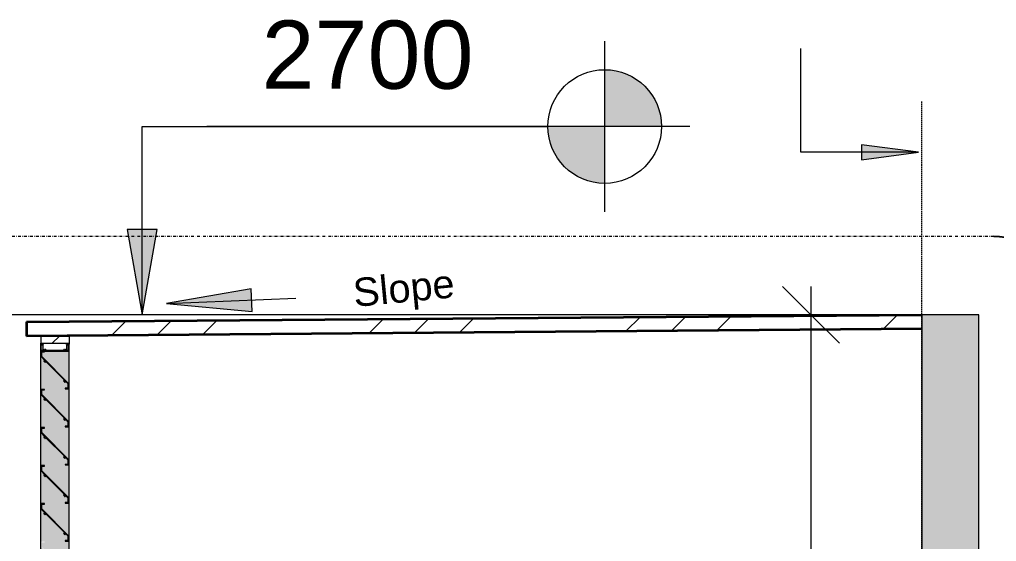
# Model space of a CAD drawing. Header units: millimetres. Extents: x -25665 to 25841, y -6376 to 15610.
# Drawn here: x 9747 to 13184, y 1902 to 3739 of the extents above; entities that cross this region are included whole.
import ezdxf

# ---------------------------------------------------------------- set-up
doc = ezdxf.new("R2010")
doc.units = ezdxf.units.MM
doc.linetypes.add('Dash dot', pattern=[21, 10, -5, 1, -5])
doc.linetypes.add('Hidden', pattern=[7.14375, 4.7625, -2.38125])
for name, color, linetype, lineweight in [('A-ANNO-DIMS', 211, 'Continuous', 9), ('A-ANNO-DIMS-100', 211, 'Continuous', 9), ('A-DETL-GENF', 92, 'Continuous', 9), ('A-DETL-HDLN', 90, 'Hidden', 9), ('A-DETL-MEDM', 33, 'Continuous', 25), ('A-DETL-THIN', 151, 'Continuous', 9), ('A-FLOR', 192, 'Continuous', 9), ('A-FLOR-PATT', 8, 'Continuous', 35), ('A-GLAZ', 151, 'Continuous', 9), ('A-WALL', 113, 'Continuous', 9), ('A-WALL-PATT', 111, 'Continuous', 18), ('G-ANNO-DIMS', 111, 'Continuous', 9), ('G-ANNO-TEXT', 231, 'Continuous', 9)]:
    doc.layers.add(name, color=color, linetype=linetype, lineweight=lineweight)
doc.styles.add('Arial_2', font='arial.ttf', dxfattribs={"height": 240})
doc.styles.add('Arial_4', font='arial.ttf', dxfattribs={"height": 150})
doc.styles.add('Arial_7', font='arial.ttf', dxfattribs={"height": 100})
doc.dimstyles.new('100', dxfattribs={"dimscale": 304.8, "dimtxt": 153.03891, "dimasz": 0.656168, "dimexe": 0.328084, "dimexo": 0.0625, "dimgap": 0.016404, "dimtad": 1, "dimdec": 0, "dimzin": 0, "dimdsep": 46, "dimtxsty": 'Arial_4', "dimblk1": 'OBLIQUE', "dimblk2": 'OBLIQUE', "dimsah": 1, "dimcen": 0.09, "dimdle": 0.328084, "dimazin": 0, "dimtfac": 1, "dimtdec": 4, "dimtix": 1, "dimtmove": 0, "dimatfit": 3, "dimfxl": 0.328084, "dimfxlon": 1, "dimtvp": 1, "dimtolj": 1, "dimtzin": 0, "dimarcsym": 2})

# ---------------------------------------------------------------- blocks, each defined once
blk = doc.blocks.new('415_Series_Aluminium_Louvres_3183 - 875-675922-Section - D')
at = {"layer": 'A-GLAZ', "lineweight": 18}
h = blk.add_hatch(color=50, dxfattribs=at)
h.paths.add_polyline_path([(9827, 405.3), (9829.6, 405.3), (9829.6, 426.1), (9822.9, 426.1), (9822.9, 405.3)])
h.paths.add_polyline_path([(9822.9, 2573.9), (9829.6, 2573.9), (9829.6, 2594.7), (9822.9, 2594.7), (9822.9, 2577.7)])
h = blk.add_hatch(color=50, dxfattribs=at)
h.paths.add_polyline_path([(9913.2, 405.3), (9919.9, 405.3), (9919.9, 426.1), (9913.2, 426.1), (9913.2, 419.4)])
h.paths.add_polyline_path([(9919.9, 2573.9), (9919.9, 2594.7), (9913.2, 2594.7), (9913.2, 2573.9), (9916.2, 2573.9)])
for points in [[(9915.8, 2595.7), (9916.1, 2595.8), (9915.8, 2595.8)], [(9829.6, 2573.9), (9830.1, 2573.9), (9829.6, 2577.7)], [(9833, 2573.9), (9833.1, 2574.9), (9833, 2575.7)], [(9835, 2573.9), (9835.2, 2573.9), (9835, 2576.9)], [(9837.7, 2573.9), (9837.9, 2574.1), (9837.7, 2573.9)], [(9902.9, 2573.9), (9903, 2574.9), (9902.9, 2574.4)], [(9905, 2573.9), (9905, 2574.1), (9905, 2573.9)], [(9907.6, 2573.9), (9907.7, 2574.4), (9907.6, 2573.9)]]:
    blk.add_hatch(color=50, dxfattribs=at).paths.add_polyline_path(points)
h = blk.add_hatch(color=50, dxfattribs=at)
h.paths.add_polyline_path([(9910, 454.2), (9906.8, 451), (9907.7, 453.9)])
h.paths.add_polyline_path([(9905.1, 459.1), (9904.8, 456.5), (9902, 455.9)])
h.paths.add_polyline_path([(9825.1, 542.2), (9832.1, 532.3), (9823.1, 542.2), (9823.1, 560.4), (9835.1, 560.4), (9835.1, 558.4), (9825.1, 558.4)])
h.paths.add_polyline_path([(9919.6, 447.4), (9902, 462.2), (9835.3, 529.7), (9825.9, 541.4), (9917.6, 449.4)])
h.paths.add_polyline_path([(9820.6, 428.4), (9907.6, 428.4), (9907.7, 430.4), (9917.6, 430.4), (9916.7, 447.4), (9910.7, 454.2), (9919.6, 446.6), (9919.9, 428.4), (9922.2, 428.4), (9922.2, 2571.6), (9835.1, 2571.6), (9835.1, 2569.6), (9825.1, 2569.6), (9825.7, 2552.6), (9832.1, 2543.5), (9823.1, 2553.4), (9822.9, 2571.6), (9820.6, 2571.6), (9820.6, 521.8)])
h.paths.add_polyline_path([(9837, 521.1), (9837.5, 524), (9840.1, 524.3), (9837.6, 521.8)])
h.paths.add_polyline_path([(9832.1, 526), (9835.3, 529.1), (9834.9, 526.5)])
h.paths.add_polyline_path([(9910, 588.3), (9906.8, 585.1), (9907.7, 588)])
h.paths.add_polyline_path([(9905.1, 593.1), (9904.8, 590.5), (9902, 590)])
h.paths.add_polyline_path([(9825.1, 676.3), (9833.3, 665.2), (9823.1, 676.3), (9823.1, 694.5), (9835.1, 694.5), (9835.1, 692.5), (9825.1, 692.5)])
h.paths.add_polyline_path([(9919.6, 581.5), (9904.8, 593.5), (9834.1, 665.2), (9825.9, 675.5), (9917.6, 583.5)])
h.paths.add_polyline_path([(9907.6, 562.5), (9907.6, 564.5), (9917.6, 564.5), (9916.7, 581.5), (9910.7, 588.3), (9919.6, 580.7), (9919.6, 562.5), (9916.2, 562.5)])
h.paths.add_polyline_path([(9837, 655.2), (9837.5, 658), (9840.1, 658.4)])
h.paths.add_polyline_path([(9832.1, 660.1), (9835.3, 663.2), (9834.9, 660.6)])
h.paths.add_polyline_path([(9910, 722.4), (9906.8, 719.2), (9907.7, 722.1)])
h.paths.add_polyline_path([(9905.1, 727.2), (9904.8, 724.6), (9902, 724.1)])
h.paths.add_polyline_path([(9825.1, 810.4), (9832.1, 800.5), (9823.1, 810.4), (9823.1, 828.6), (9835.1, 828.6), (9835.1, 826.6), (9825.1, 826.6)])
h.paths.add_polyline_path([(9919.6, 715.6), (9902, 730.4), (9835.3, 797.9), (9826.8, 808.6), (9917.6, 717.6)])
h.paths.add_polyline_path([(9919.6, 696.6), (9907.6, 696.6), (9907.6, 698.6), (9917.6, 698.6), (9916.7, 715.6), (9910.7, 722.4), (9919.6, 714.7), (9919.6, 698.6)])
h.paths.add_polyline_path([(9837, 789.3), (9837.5, 792.1), (9840.1, 792.4)])
h.paths.add_polyline_path([(9832.1, 794.2), (9835.3, 797.3), (9834.9, 794.7)])
h.paths.add_polyline_path([(9910, 856.4), (9906.8, 853.3), (9907.7, 856.1)])
h.paths.add_polyline_path([(9905.1, 861.3), (9904.8, 858.7), (9902, 858.1)])
h.paths.add_polyline_path([(9825.1, 944.5), (9832.1, 934.6), (9823.1, 944.5), (9823.1, 962.6), (9835.1, 962.6), (9835.1, 960.6), (9825.1, 960.6), (9825.1, 952.1)])
h.paths.add_polyline_path([(9919.6, 849.6), (9902, 864.5), (9835.3, 931.9), (9825.9, 943.6), (9917.6, 851.6)])
h.paths.add_polyline_path([(9916.2, 830.6), (9907.6, 830.6), (9907.7, 832.6), (9917.6, 832.6), (9916.7, 849.6), (9910.7, 856.4), (9919.6, 848.8), (9919.6, 830.6), (9917.6, 830.6)])
h.paths.add_polyline_path([(9837, 923.4), (9837.5, 926.2), (9840.1, 926.5)])
h.paths.add_polyline_path([(9832.1, 928.2), (9835.3, 931.4), (9834.9, 928.8)])
h.paths.add_polyline_path([(9910, 990.5), (9906.8, 987.4), (9907.7, 990.2)])
h.paths.add_polyline_path([(9905.1, 995.4), (9904.8, 992.8), (9902, 992.2)])
h.paths.add_polyline_path([(9825.1, 1078.5), (9832.1, 1068.6), (9823.1, 1078.5), (9823.1, 1096.7), (9835.1, 1096.7), (9835.1, 1094.7), (9825.1, 1094.7)])
h.paths.add_polyline_path([(9919.6, 983.7), (9902, 998.6), (9835.3, 1066), (9825.9, 1077.7), (9917.6, 985.7)])
h.paths.add_polyline_path([(9907.7, 964.7), (9907.6, 964.7), (9907.7, 966.7), (9917.6, 966.7), (9916.7, 983.7), (9910.7, 990.5), (9919.6, 982.9), (9919.6, 964.7), (9910, 964.7)])
h.paths.add_polyline_path([(9837, 1057.4), (9837.5, 1060.3), (9840.1, 1060.6)])
h.paths.add_polyline_path([(9832.1, 1062.3), (9835.3, 1065.5), (9834.9, 1062.9)])
h.paths.add_polyline_path([(9910, 1124.6), (9906.8, 1121.4), (9907.7, 1124.3)])
h.paths.add_polyline_path([(9905.1, 1129.5), (9904.8, 1126.9), (9902, 1126.3)])
h.paths.add_polyline_path([(9825.1, 1212.6), (9832.1, 1202.7), (9823.1, 1212.6), (9823.1, 1230.8), (9835.1, 1230.8), (9835.1, 1228.8), (9825.1, 1228.8)])
h.paths.add_polyline_path([(9919.6, 1117.8), (9902, 1132.6), (9835.3, 1200.1), (9825.9, 1211.8), (9917.6, 1119.8)])
h.paths.add_polyline_path([(9907.6, 1098.8), (9907.7, 1100.8), (9917.6, 1100.8), (9916.7, 1117.8), (9910.7, 1124.6), (9919.6, 1117), (9919.6, 1098.8), (9907.7, 1098.8)])
h.paths.add_polyline_path([(9837, 1191.5), (9837.5, 1194.4), (9840.1, 1194.7)])
h.paths.add_polyline_path([(9832.1, 1196.4), (9835.3, 1199.5), (9834.9, 1196.9)])
h.paths.add_polyline_path([(9910, 1258.7), (9906.8, 1255.5), (9907.7, 1258.4)])
h.paths.add_polyline_path([(9905.1, 1263.5), (9904.8, 1260.9), (9902, 1260.4), (9904.5, 1262.9)])
h.paths.add_polyline_path([(9825.1, 1346.7), (9834.3, 1334.6), (9823.1, 1346.7), (9823.1, 1364.9), (9835.1, 1364.9), (9835.1, 1362.9), (9825.1, 1362.9)])
h.paths.add_polyline_path([(9919.6, 1251.9), (9902, 1266.7), (9835, 1334.6), (9825.9, 1345.9), (9917.6, 1253.9)])
h.paths.add_polyline_path([(9916.2, 1232.9), (9907.6, 1232.9), (9907.6, 1234.9), (9917.6, 1234.9), (9916.7, 1251.9), (9910.7, 1258.7), (9919.6, 1251.1), (9919.6, 1232.9), (9917.6, 1232.9)])
h.paths.add_polyline_path([(9837, 1325.6), (9837.5, 1328.4), (9840.1, 1328.8)])
h.paths.add_polyline_path([(9832.1, 1330.5), (9835.3, 1333.6), (9834.9, 1331)])
h.paths.add_polyline_path([(9910, 1392.8), (9906.8, 1389.6), (9907.7, 1392.5)])
h.paths.add_polyline_path([(9905.1, 1397.6), (9904.8, 1395), (9902, 1394.5)])
h.paths.add_polyline_path([(9825.1, 1480.8), (9832.1, 1470.9), (9823.1, 1480.8), (9823.1, 1499), (9835.1, 1499), (9835.1, 1497), (9825.1, 1497)])
h.paths.add_polyline_path([(9919.6, 1386), (9902, 1400.8), (9835.3, 1468.3), (9827.8, 1478), (9917.6, 1388)])
h.paths.add_polyline_path([(9907.6, 1367), (9907.6, 1369), (9917.6, 1369), (9916.7, 1386), (9910.7, 1392.8), (9919.6, 1385.1), (9919.6, 1367), (9916.2, 1367)])
h.paths.add_polyline_path([(9837, 1459.7), (9837.5, 1462.5), (9840.1, 1462.8)])
h.paths.add_polyline_path([(9832.1, 1464.6), (9835.3, 1467.7), (9834.9, 1465.1)])
h.paths.add_polyline_path([(9910, 1526.8), (9906.8, 1523.7), (9907.7, 1526.5)])
h.paths.add_polyline_path([(9905.1, 1531.7), (9904.8, 1529.1), (9902, 1528.5)])
h.paths.add_polyline_path([(9825.1, 1614.9), (9832.1, 1605), (9823.1, 1614.9), (9823.1, 1633), (9835.1, 1633), (9835.1, 1631), (9825.1, 1631), (9825.1, 1621.5)])
h.paths.add_polyline_path([(9919.6, 1520), (9902, 1534.9), (9835.3, 1602.3), (9825.9, 1614), (9917.6, 1522)])
h.paths.add_polyline_path([(9916.2, 1501), (9907.6, 1501.9), (9907.7, 1503), (9917.6, 1503), (9916.7, 1520), (9912, 1525.8), (9919.6, 1519.2), (9919.6, 1501), (9917.6, 1501)])
h.paths.add_polyline_path([(9837, 1593.8), (9837.5, 1596.6), (9840.1, 1596.9)])
h.paths.add_polyline_path([(9832.1, 1598.6), (9835.3, 1601.8), (9834.9, 1599.2)])
h.paths.add_polyline_path([(9910, 1660.9), (9906.8, 1657.8), (9907.7, 1660.6)])
h.paths.add_polyline_path([(9905.1, 1665.8), (9904.8, 1663.2), (9902, 1662.6)])
h.paths.add_polyline_path([(9825.1, 1748.9), (9832.1, 1739), (9823.1, 1748.9), (9823.1, 1767.1), (9835.1, 1767.1), (9835.1, 1765.1), (9825.1, 1764.9)])
h.paths.add_polyline_path([(9919.6, 1654.1), (9901.7, 1669.3), (9835.3, 1736.4), (9825.9, 1748.1), (9917.6, 1656.1)])
h.paths.add_polyline_path([(9919.6, 1635.1), (9907.6, 1635.1), (9907.7, 1637.1), (9917.6, 1637.1), (9916.7, 1654.1), (9910.7, 1660.9), (9919.6, 1653.3), (9919.6, 1637.1)])
h.paths.add_polyline_path([(9837, 1727.8), (9837.5, 1730.7), (9840.1, 1731)])
h.paths.add_polyline_path([(9832.1, 1732.7), (9835.3, 1735.9), (9834.9, 1733.3)])
h.paths.add_polyline_path([(9910, 1795), (9906.8, 1791.8), (9907.7, 1794.7)])
h.paths.add_polyline_path([(9905.1, 1799.9), (9904.8, 1797.3), (9902, 1796.7)])
h.paths.add_polyline_path([(9825.1, 1883), (9832.1, 1873.1), (9823.1, 1883), (9823.1, 1901.2), (9835.1, 1901.2), (9835.1, 1899.2), (9825.1, 1899.2)])
h.paths.add_polyline_path([(9919.6, 1788.2), (9902, 1803), (9835.3, 1870.5), (9825.9, 1882.2), (9917.6, 1790.2)])
h.paths.add_polyline_path([(9907.6, 1769.2), (9907.7, 1771.2), (9917.6, 1771.2), (9916.7, 1788.2), (9910.7, 1795), (9919.6, 1787.4), (9919.6, 1769.2), (9907.7, 1769.2)])
h.paths.add_polyline_path([(9837, 1861.9), (9837.5, 1864.8), (9840.1, 1865.1)])
h.paths.add_polyline_path([(9832.1, 1866.8), (9835.3, 1869.9), (9834.9, 1867.3)])
h.paths.add_polyline_path([(9910, 1929.1), (9906.8, 1925.9), (9907.7, 1928.8)])
h.paths.add_polyline_path([(9905.1, 1933.9), (9904.8, 1931.3), (9903.4, 1932.2)])
h.paths.add_polyline_path([(9825.1, 2017.1), (9832.1, 2007.2), (9823.1, 2017.1), (9823.1, 2035.3), (9835.1, 2035.3), (9835.1, 2033.3), (9825.1, 2033.3)])
h.paths.add_polyline_path([(9919.6, 1922.3), (9902, 1937.1), (9835.3, 2004.6), (9825.9, 2016.3), (9917.6, 1924.3)])
h.paths.add_polyline_path([(9916.2, 1903.3), (9907.6, 1903.3), (9907.6, 1905.3), (9917.6, 1905.3), (9916.7, 1922.3), (9910.7, 1929.1), (9919.6, 1921.5), (9919.6, 1903.3), (9917.6, 1903.3)])
h.paths.add_polyline_path([(9837, 1996), (9837.5, 1998.8), (9840.1, 1999.2)])
h.paths.add_polyline_path([(9832.1, 2000.9), (9835.3, 2004), (9834.9, 2001.4)])
h.paths.add_polyline_path([(9910, 2063.2), (9906.8, 2060), (9907.7, 2062.9)])
h.paths.add_polyline_path([(9905.1, 2068), (9904.8, 2065.4), (9902, 2064.9)])
h.paths.add_polyline_path([(9825.1, 2151.2), (9832.1, 2141.3), (9823.1, 2151.2), (9823.1, 2169.4), (9835.1, 2169.4), (9835.1, 2167.4), (9825.1, 2167.4)])
h.paths.add_polyline_path([(9919.6, 2056.4), (9902, 2071.2), (9835.3, 2138.7), (9828.8, 2147.4), (9917.6, 2058.4)])
h.paths.add_polyline_path([(9916.2, 2037.4), (9907.6, 2037.4), (9907.6, 2039.4), (9917.6, 2039.4), (9916.7, 2056.4), (9910.7, 2063.2), (9919.6, 2055.5), (9919.6, 2037.4), (9917.6, 2037.4)])
h.paths.add_polyline_path([(9837, 2130.1), (9837.5, 2132.9), (9840.1, 2133.2)])
h.paths.add_polyline_path([(9832.1, 2135), (9835.3, 2138.1), (9834.9, 2135.5)])
h.paths.add_polyline_path([(9910, 2197.2), (9907, 2195.2), (9907.7, 2196.9)])
h.paths.add_polyline_path([(9905.1, 2202.1), (9904.8, 2199.5), (9902, 2198.9)])
h.paths.add_polyline_path([(9825.1, 2285.3), (9832.1, 2275.4), (9823.1, 2285.3), (9823.1, 2303.4), (9835.1, 2303.4), (9835.1, 2301.4), (9825.1, 2301.4), (9825.1, 2290.8)])
h.paths.add_polyline_path([(9919.6, 2190.4), (9902, 2205.3), (9835.3, 2272.7), (9825.9, 2284.4), (9917.6, 2192.4)])
h.paths.add_polyline_path([(9907.7, 2171.4), (9907.6, 2171.4), (9907.7, 2173.4), (9917.6, 2173.4), (9916.7, 2190.4), (9913.3, 2195.2), (9919.6, 2189.6), (9919.6, 2171.4), (9910, 2171.4)])
h.paths.add_polyline_path([(9837, 2264.2), (9837.5, 2267), (9840.1, 2267.3)])
h.paths.add_polyline_path([(9832.1, 2269), (9835.3, 2272.2), (9834.9, 2269.6)])
h.paths.add_polyline_path([(9910, 2331.3), (9906.8, 2328.2), (9907.7, 2331)])
h.paths.add_polyline_path([(9905.1, 2336.2), (9904.8, 2333.6), (9902, 2333)])
h.paths.add_polyline_path([(9825.1, 2419.3), (9832.1, 2409.4), (9823.1, 2419.3), (9823.1, 2437.5), (9835.1, 2437.5), (9835.1, 2435.5), (9825.1, 2435.5), (9825.1, 2434.3)])
h.paths.add_polyline_path([(9919.6, 2324.5), (9902.7, 2338.6), (9835.3, 2406.8), (9825.9, 2418.5), (9917.6, 2326.5)])
h.paths.add_polyline_path([(9919.6, 2305.5), (9907.6, 2305.5), (9907.7, 2307.5), (9917.6, 2307.5), (9916.7, 2324.5), (9910.7, 2331.3), (9919.6, 2323.7), (9919.6, 2307.5)])
h.paths.add_polyline_path([(9837, 2398.2), (9837.5, 2401.1), (9840.1, 2401.4)])
h.paths.add_polyline_path([(9832.1, 2403.1), (9835.3, 2406.3), (9834.9, 2403.7)])
h.paths.add_polyline_path([(9910, 2465.4), (9906.8, 2462.2), (9907.7, 2465.1)])
h.paths.add_polyline_path([(9905.1, 2470.3), (9904.8, 2467.7), (9902, 2467.1)])
h.paths.add_polyline_path([(9919.6, 2458.6), (9902, 2473.4), (9835.3, 2540.9), (9825.9, 2552.6), (9917.6, 2460.6)])
h.paths.add_polyline_path([(9910, 2439.6), (9907.6, 2439.6), (9907.7, 2441.6), (9917.6, 2441.6), (9916.7, 2458.6), (9910.7, 2465.4), (9919.6, 2457.8), (9919.6, 2439.6), (9917.6, 2439.6)])
h.paths.add_polyline_path([(9837, 2532.3), (9837.5, 2535.2), (9840.1, 2535.5)])
h.paths.add_polyline_path([(9832.1, 2537.2), (9835.3, 2540.3), (9834.9, 2537.7)])
h = blk.add_hatch(color=50, dxfattribs=at)
h.paths.add_polyline_path([(9837.9, 423.1), (9838.3, 424.4), (9837.9, 423.5)])
h.paths.add_polyline_path([(9834.6, 2573.9), (9835, 2573.9), (9834.6, 2575.6)])
h = blk.add_hatch(color=50, dxfattribs=at)
h.paths.add_polyline_path([(9907.7, 423.1), (9908.1, 424.4), (9907.7, 423.5)])
h.paths.add_polyline_path([(9908, 2573.9), (9908.1, 2574.3), (9907.7, 2573.9)])
h = blk.add_hatch(color=50, dxfattribs=at)
h.paths.add_polyline_path([(9912.6, 404.7), (9913.2, 405.3), (9912.6, 404.8)])
h.paths.add_polyline_path([(9913, 2573.9), (9913.2, 2573.9), (9912.9, 2573.9)])
for p, q in [((9827, 2597), (9820.6, 2597)), ((9820.6, 2597), (9820.6, 2571.6)), ((9822.9, 2573.9), (9822.9, 2594.7)), ((9822.9, 2594.7), (9829.6, 2594.7)), ((9826.7, 2595.8), (9827, 2597)), ((9829.6, 2595.8), (9826.7, 2595.8)), ((9916.1, 2595.8), (9913.2, 2595.8)), ((9913.2, 2594.7), (9919.9, 2594.7)), ((9922.2, 2597), (9915.8, 2597)), ((9915.8, 2597), (9916.1, 2595.8)), ((9919.9, 2573.9), (9919.9, 2594.7)), ((9922.2, 2571.6), (9922.2, 2597)), ((9820.6, 2571.6), (9922.2, 2571.6)), ((9832.3, 2573.9), (9822.9, 2573.9)), ((9835.1, 2571.6), (9823.1, 2571.6)), ((9823.1, 2571.6), (9823.1, 2552.6)), ((9823.1, 2552.6), (9835.3, 2540.3)), ((9825.1, 2553.4), (9825.1, 2569.6)), ((9825.1, 2569.6), (9835.1, 2569.6)), ((9919.6, 2458.6), (9825.1, 2553.4)), ((9835.1, 2569.6), (9835.1, 2571.6)), ((9902.2, 2573.9), (9840.5, 2573.9)), ((9919.9, 2573.9), (9910.4, 2573.9)), ((9835.3, 2540.3), (9832.1, 2537.2)), ((9832.1, 2537.2), (9833, 2536.3)), ((9836.1, 2533.2), (9837, 2532.3)), ((9840.1, 2535.5), (9837, 2532.3)), ((9840.1, 2535.5), (9905.1, 2470.3)), ((9905.1, 2470.3), (9902, 2467.1)), ((9902, 2467.1), (9902.8, 2466.2)), ((9905.9, 2463.1), (9906.8, 2462.2)), ((9906.8, 2462.2), (9910, 2465.4)), ((9917.6, 2441.6), (9907.6, 2441.6)), ((9907.6, 2441.6), (9907.6, 2439.6)), ((9910, 2465.4), (9917.6, 2457.8)), ((9917.6, 2457.8), (9917.6, 2441.6)), ((9919.6, 2439.6), (9919.6, 2458.6)), ((9835.1, 2437.5), (9823.1, 2437.5)), ((9823.1, 2437.5), (9823.1, 2418.5)), ((9823.1, 2418.5), (9835.3, 2406.3)), ((9825.1, 2419.3), (9825.1, 2435.5)), ((9825.1, 2435.5), (9835.1, 2435.5)), ((9919.6, 2324.5), (9825.1, 2419.3)), ((9835.3, 2406.3), (9832.1, 2403.1)), ((9835.1, 2435.5), (9835.1, 2437.5)), ((9907.6, 2439.6), (9919.6, 2439.6)), ((9832.1, 2403.1), (9833, 2402.2)), ((9836.1, 2399.1), (9837, 2398.2)), ((9840.1, 2401.4), (9837, 2398.2)), ((9840.1, 2401.4), (9905.1, 2336.2)), ((9835.1, 2303.4), (9823.1, 2303.4)), ((9823.1, 2303.4), (9823.1, 2284.4)), ((9835.1, 2301.4), (9835.1, 2303.4)), ((9905.1, 2336.2), (9902, 2333)), ((9902, 2333), (9902.8, 2332.2)), ((9905.9, 2329), (9906.8, 2328.2)), ((9906.8, 2328.2), (9910, 2331.3)), ((9917.6, 2307.5), (9907.6, 2307.5)), ((9907.6, 2307.5), (9907.6, 2305.5)), ((9907.6, 2305.5), (9919.6, 2305.5)), ((9910, 2331.3), (9917.6, 2323.7)), ((9917.6, 2323.7), (9917.6, 2307.5)), ((9919.6, 2305.5), (9919.6, 2324.5)), ((9823.1, 2284.4), (9835.3, 2272.2)), ((9825.1, 2285.3), (9825.1, 2301.4)), ((9825.1, 2301.4), (9835.1, 2301.4)), ((9919.6, 2190.4), (9825.1, 2285.3)), ((9835.3, 2272.2), (9832.1, 2269)), ((9832.1, 2269), (9833, 2268.2)), ((9836.1, 2265), (9837, 2264.2)), ((9840.1, 2267.3), (9837, 2264.2)), ((9840.1, 2267.3), (9905.1, 2202.1)), ((9905.1, 2202.1), (9902, 2198.9)), ((9835.1, 2169.4), (9823.1, 2169.4)), ((9823.1, 2169.4), (9823.1, 2150.4)), ((9825.1, 2151.2), (9825.1, 2167.4)), ((9825.1, 2167.4), (9835.1, 2167.4)), ((9835.1, 2167.4), (9835.1, 2169.4)), ((9902, 2198.9), (9902.8, 2198.1)), ((9905.9, 2194.9), (9906.8, 2194.1)), ((9906.8, 2194.1), (9910, 2197.2)), ((9917.6, 2173.4), (9907.6, 2173.4)), ((9907.6, 2173.4), (9907.6, 2171.4)), ((9907.6, 2171.4), (9919.6, 2171.4)), ((9910, 2197.2), (9917.6, 2189.6)), ((9917.6, 2189.6), (9917.6, 2173.4)), ((9919.6, 2171.4), (9919.6, 2190.4)), ((9823.1, 2150.4), (9835.3, 2138.1)), ((9919.6, 2056.4), (9825.1, 2151.2)), ((9835.3, 2138.1), (9832.1, 2135)), ((9832.1, 2135), (9833, 2134.1)), ((9840.1, 2133.2), (9837, 2130.1)), ((9840.1, 2133.2), (9905.1, 2068)), ((9836.1, 2131), (9837, 2130.1)), ((9905.1, 2068), (9902, 2064.9)), ((9902, 2064.9), (9902.8, 2064)), ((9906.8, 2060), (9910, 2063.2)), ((9910, 2063.2), (9917.6, 2055.5)), ((9835.1, 2035.3), (9823.1, 2035.3)), ((9823.1, 2035.3), (9823.1, 2016.3)), ((9825.1, 2017.1), (9825.1, 2033.3)), ((9825.1, 2033.3), (9835.1, 2033.3)), ((9835.1, 2033.3), (9835.1, 2035.3)), ((9905.9, 2060.9), (9906.8, 2060)), ((9917.6, 2039.4), (9907.6, 2039.4)), ((9907.6, 2039.4), (9907.6, 2037.4)), ((9907.6, 2037.4), (9919.6, 2037.4)), ((9917.6, 2055.5), (9917.6, 2039.4)), ((9919.6, 2037.4), (9919.6, 2056.4)), ((9823.1, 2016.3), (9835.3, 2004)), ((9919.6, 1922.3), (9825.1, 2017.1)), ((9835.3, 2004), (9832.1, 2000.9)), ((9832.1, 2000.9), (9833, 2000)), ((9836.1, 1996.9), (9837, 1996)), ((9840.1, 1999.2), (9837, 1996)), ((9840.1, 1999.2), (9905.1, 1933.9)), ((9905.1, 1933.9), (9902, 1930.8)), ((9902, 1930.8), (9902.8, 1929.9)), ((9905.9, 1926.8), (9906.8, 1925.9)), ((9906.8, 1925.9), (9910, 1929.1)), ((9910, 1929.1), (9917.6, 1921.5)), ((9917.6, 1905.3), (9907.6, 1905.3)), ((9907.6, 1905.3), (9907.6, 1903.3)), ((9907.6, 1903.3), (9919.6, 1903.3)), ((9917.6, 1921.5), (9917.6, 1905.3)), ((9919.6, 1903.3), (9919.6, 1922.3))]:
    blk.add_line(p, q, dxfattribs=at)
at = {"layer": 'A-GLAZ'}
for p, q in [((9827, 2597), (9826.7, 2595.8)), ((9827, 2595.7), (9827, 2597)), ((9830.1, 2573.9), (9830.1, 2595.3)), ((9912.6, 2595.3), (9912.6, 2573.9)), ((9915.8, 2595.7), (9915.8, 2597)), ((9916.1, 2595.8), (9915.8, 2597)), ((9820.6, 2571.6), (9820.6, 428.4)), ((9833, 2575.7), (9833, 2573.9)), ((9835.2, 2573.7), (9835.2, 2577.4)), ((9837.7, 2577.4), (9837.7, 2573.9)), ((9839.9, 2573.8), (9839.9, 2575.7)), ((9902.9, 2575.7), (9902.9, 2573.8)), ((9905, 2573.9), (9905, 2577.4)), ((9907.6, 2577.4), (9907.6, 2573.7)), ((9909.7, 2573.9), (9909.7, 2575.7)), ((9922.2, 428.4), (9922.2, 2571.6))]:
    blk.add_line(p, q, dxfattribs=at)
at = {"layer": 'A-GLAZ', "lineweight": 18}
for centre, radius, start, end in [((9829.6, 2595.3), 0.565, 270, 90), ((9834.4, 2577.4), 0.795, 321.7742, 141.7742), ((9838.5, 2577.4), 0.795, 38.2258, 218.2258), ((9904.2, 2577.4), 0.795, 321.7742, 141.7742), ((9908.4, 2577.4), 0.795, 38.2258, 218.2258), ((9913.2, 2595.3), 0.565, 90, 270), ((9832.3, 2574.7), 0.8, 270, 14.2328), ((9836.4, 2575.7), 3.43, 141.7742, 194.2328), ((9836.4, 2575.7), 1.84, 141.7742, 38.2258), ((9836.4, 2575.7), 3.43, 345.7672, 38.2258), ((9840.5, 2574.7), 0.8, 165.7672, 270), ((9902.2, 2574.7), 0.8, 270, 14.2328), ((9906.3, 2575.7), 3.43, 141.7742, 194.2328), ((9906.3, 2575.7), 1.84, 141.7742, 38.2258), ((9906.3, 2575.7), 3.43, 345.7672, 38.2258), ((9910.4, 2574.7), 0.8, 165.7672, 270), ((9833.6, 2537), 0.942, 224.8777, 352.2338), ((9836.4, 2536.6), 1.84, 277.5783, 172.2338), ((9836.8, 2533.9), 0.944, 97.5783, 224.8777), ((9903.5, 2466.9), 0.942, 224.8777, 352.2338), ((9906.3, 2466.5), 1.84, 277.5783, 172.2338), ((9906.6, 2463.8), 0.944, 97.5783, 224.8777), ((9833.6, 2402.9), 0.942, 224.8777, 352.2338), ((9836.4, 2402.5), 1.84, 277.5783, 172.2338), ((9836.8, 2399.8), 0.944, 97.5783, 224.8777), ((9903.5, 2332.8), 0.942, 224.8777, 352.2338), ((9906.3, 2332.4), 1.84, 277.5783, 172.2338), ((9906.6, 2329.7), 0.944, 97.5783, 224.8777), ((9833.6, 2268.8), 0.942, 224.8777, 352.2338), ((9836.4, 2268.5), 1.84, 277.5783, 172.2338), ((9836.8, 2265.7), 0.944, 97.5783, 224.8777), ((9906.3, 2198.4), 1.84, 277.5783, 172.2338), ((9903.5, 2198.7), 0.942, 224.8777, 352.2338), ((9906.6, 2195.6), 0.944, 97.5783, 224.8777), ((9833.6, 2134.8), 0.942, 224.8777, 352.2338), ((9836.4, 2134.4), 1.84, 277.5783, 172.2338), ((9836.8, 2131.6), 0.944, 97.5783, 224.8777), ((9903.5, 2064.7), 0.942, 224.8777, 352.2338), ((9906.3, 2064.3), 1.84, 277.5783, 172.2338), ((9906.6, 2061.5), 0.944, 97.5783, 224.8777), ((9833.6, 2000.7), 0.942, 224.8777, 352.2338), ((9836.4, 2000.3), 1.84, 277.5783, 172.2338), ((9836.8, 1997.5), 0.944, 97.5783, 224.8777), ((9903.5, 1930.6), 0.942, 224.8777, 352.2338), ((9906.3, 1930.2), 1.84, 277.5783, 172.2338), ((9906.6, 1927.4), 0.944, 97.5783, 224.8777)]:
    blk.add_arc(centre, radius, start, end, dxfattribs=at)
at = {"layer": 'A-GLAZ'}
for points, knots in [([(9829.6, 2595.8), (9829.6, 2595.8), (9829.8, 2595.8), (9829.9, 2595.7), (9830, 2595.6), (9830.1, 2595.5), (9830.1, 2595.3), (9830.1, 2595.2), (9830.1, 2595), (9830, 2594.9), (9829.9, 2594.8), (9829.8, 2594.7), (9829.6, 2594.7), (9829.6, 2594.7)], [-1, -1, -1, -1, -0.875, -0.791667, -0.708333, -0.625, -0.541667, -0.458333, -0.375, -0.291667, -0.208333, -0.125, 0, 0, 0, 0]), ([(9833.8, 2577.9), (9833.8, 2577.9), (9833.9, 2578), (9834.1, 2578.1), (9834.3, 2578.2), (9834.5, 2578.2), (9834.7, 2578.1), (9834.9, 2578), (9835, 2577.9), (9835.1, 2577.7), (9835.2, 2577.5), (9835.2, 2577.4), (9835.2, 2577.2), (9835.1, 2577), (9835, 2576.9), (9835, 2576.9)], [-1, -1, -1, -1, -0.916667, -0.833333, -0.75, -0.666667, -0.583333, -0.5, -0.416667, -0.333333, -0.270833, -0.208333, -0.145833, -0.083333, 0, 0, 0, 0]), ([(9837.9, 2576.9), (9837.8, 2577), (9837.8, 2577.1), (9837.7, 2577.3), (9837.7, 2577.5), (9837.8, 2577.6), (9837.8, 2577.8), (9837.9, 2577.9), (9838, 2578), (9838.2, 2578.1), (9838.4, 2578.2), (9838.6, 2578.2), (9838.8, 2578.1), (9839, 2578), (9839.1, 2577.9), (9839.1, 2577.9)], [-1, -1, -1, -1, -0.875, -0.8125, -0.75, -0.6875, -0.625, -0.5625, -0.5, -0.416667, -0.333333, -0.25, -0.166667, -0.083333, 0, 0, 0, 0]), ([(9903.6, 2577.9), (9903.6, 2577.9), (9903.7, 2578), (9903.9, 2578.1), (9904.1, 2578.2), (9904.3, 2578.2), (9904.5, 2578.1), (9904.7, 2578), (9904.9, 2577.9), (9905, 2577.7), (9905, 2577.5), (9905, 2577.4), (9905, 2577.2), (9905, 2577), (9904.9, 2576.9), (9904.9, 2576.9)], [-1, -1, -1, -1, -0.916667, -0.833333, -0.75, -0.666667, -0.583333, -0.5, -0.416667, -0.333333, -0.270833, -0.208333, -0.145833, -0.083333, 0, 0, 0, 0]), ([(9907.7, 2576.9), (9907.7, 2577), (9907.6, 2577.1), (9907.6, 2577.3), (9907.6, 2577.5), (9907.6, 2577.6), (9907.7, 2577.8), (9907.8, 2577.9), (9907.9, 2578), (9908, 2578.1), (9908.3, 2578.2), (9908.5, 2578.2), (9908.7, 2578.1), (9908.8, 2578), (9908.9, 2577.9), (9909, 2577.9)], [-1, -1, -1, -1, -0.875, -0.8125, -0.75, -0.6875, -0.625, -0.5625, -0.5, -0.416667, -0.333333, -0.25, -0.166667, -0.083333, 0, 0, 0, 0]), ([(9913.2, 2594.7), (9913.1, 2594.7), (9913, 2594.7), (9912.8, 2594.8), (9912.7, 2594.9), (9912.7, 2595), (9912.6, 2595.2), (9912.6, 2595.3), (9912.7, 2595.5), (9912.7, 2595.6), (9912.8, 2595.7), (9913, 2595.8), (9913.1, 2595.8), (9913.2, 2595.8)], [-1, -1, -1, -1, -0.875, -0.791667, -0.708333, -0.625, -0.541667, -0.458333, -0.375, -0.291667, -0.208333, -0.125, 0, 0, 0, 0]), ([(9832.6, 2573.9), (9832.6, 2573.9), (9832.7, 2574), (9832.9, 2574.1), (9833, 2574.2), (9833.1, 2574.4), (9833.1, 2574.5), (9833.2, 2574.7), (9833.1, 2574.8), (9833.1, 2574.9)], [-0.8571429, -0.8571429, -0.8571429, -0.8571429, -0.7142857, -0.5714286, -0.4642857, -0.3571429, -0.25, -0.1428571, 0, 0, 0, 0]), ([(9833.1, 2574.9), (9833.1, 2575.2), (9833, 2575.5), (9833, 2576.1), (9833.1, 2576.5), (9833.2, 2576.8), (9833.4, 2577.3), (9833.6, 2577.7), (9833.8, 2577.9)], [-1, -1, -1, -1, -0.75, -0.625, -0.5, -0.375, -0.25, 0, 0, 0, 0]), ([(9835, 2576.9), (9834.9, 2576.8), (9834.8, 2576.6), (9834.7, 2576.3), (9834.6, 2576.1), (9834.6, 2576.1)], [-1, -1, -1, -1, -0.9444444, -0.9166667, -0.8888889, -0.8888889, -0.8888889, -0.8888889]), ([(9834.6, 2575.8), (9834.6, 2575.7), (9834.6, 2575.6), (9834.6, 2575.4), (9834.7, 2575.1), (9834.8, 2574.9), (9834.9, 2574.7), (9835, 2574.6), (9835.2, 2574.4), (9835.4, 2574.2), (9835.6, 2574.1), (9835.8, 2574), (9836, 2574)], [-0.8611111, -0.8611111, -0.8611111, -0.8611111, -0.8333333, -0.8055556, -0.7777778, -0.75, -0.7222222, -0.6944444, -0.6666667, -0.6388889, -0.6111111, -0.5555556, -0.5555556, -0.5555556, -0.5555556]), ([(9836.9, 2574), (9837, 2574), (9837.3, 2574.1), (9837.5, 2574.2), (9837.7, 2574.4), (9837.9, 2574.6), (9838, 2574.7), (9838.1, 2574.9), (9838.2, 2575.1), (9838.3, 2575.4), (9838.3, 2575.6), (9838.3, 2575.7), (9838.3, 2575.8)], [-0.4444444, -0.4444444, -0.4444444, -0.4444444, -0.3888889, -0.3611111, -0.3333333, -0.3055556, -0.2777778, -0.25, -0.2222222, -0.1944444, -0.1666667, -0.1388889, -0.1388889, -0.1388889, -0.1388889]), ([(9838.3, 2576.1), (9838.2, 2576.1), (9838.2, 2576.3), (9838.1, 2576.6), (9838, 2576.8), (9837.9, 2576.9)], [-0.1111111, -0.1111111, -0.1111111, -0.1111111, -0.0833333, -0.0555556, 0, 0, 0, 0]), ([(9839.1, 2577.9), (9839.3, 2577.7), (9839.5, 2577.3), (9839.7, 2576.8), (9839.8, 2576.5), (9839.9, 2576.1), (9839.9, 2575.5), (9839.8, 2575.2), (9839.8, 2574.9)], [-1, -1, -1, -1, -0.75, -0.625, -0.5, -0.375, -0.25, 0, 0, 0, 0]), ([(9839.8, 2574.9), (9839.8, 2574.8), (9839.7, 2574.7), (9839.8, 2574.5), (9839.8, 2574.4), (9839.9, 2574.2), (9840, 2574.1), (9840.2, 2574), (9840.3, 2573.9), (9840.3, 2573.9)], [-1, -1, -1, -1, -0.8571429, -0.75, -0.6428571, -0.5, -0.3928571, -0.2857143, -0.1428571, -0.1428571, -0.1428571, -0.1428571]), ([(9902.4, 2573.9), (9902.5, 2573.9), (9902.6, 2574), (9902.8, 2574.1), (9902.9, 2574.2), (9902.9, 2574.4), (9903, 2574.5), (9903, 2574.7), (9903, 2574.8), (9903, 2574.9)], [-0.8571429, -0.8571429, -0.8571429, -0.8571429, -0.7142857, -0.5714286, -0.4642857, -0.3571429, -0.25, -0.1428571, 0, 0, 0, 0]), ([(9903, 2574.9), (9902.9, 2575.2), (9902.9, 2575.5), (9902.9, 2576.1), (9902.9, 2576.5), (9903, 2576.8), (9903.2, 2577.3), (9903.4, 2577.7), (9903.6, 2577.9)], [-1, -1, -1, -1, -0.75, -0.625, -0.5, -0.375, -0.25, 0, 0, 0, 0]), ([(9904.9, 2576.9), (9904.8, 2576.8), (9904.6, 2576.6), (9904.5, 2576.3), (9904.5, 2576.1), (9904.5, 2576.1)], [-1, -1, -1, -1, -0.9444444, -0.9166667, -0.8888889, -0.8888889, -0.8888889, -0.8888889]), ([(9904.5, 2575.8), (9904.5, 2575.7), (9904.5, 2575.6), (9904.5, 2575.4), (9904.5, 2575.1), (9904.6, 2574.9), (9904.7, 2574.7), (9904.9, 2574.6), (9905, 2574.4), (9905.2, 2574.2), (9905.5, 2574.1), (9905.7, 2574), (9905.8, 2574)], [-0.8611111, -0.8611111, -0.8611111, -0.8611111, -0.8333333, -0.8055556, -0.7777778, -0.75, -0.7222222, -0.6944444, -0.6666667, -0.6388889, -0.6111111, -0.5555556, -0.5555556, -0.5555556, -0.5555556]), ([(9906.7, 2574), (9906.9, 2574), (9907.1, 2574.1), (9907.4, 2574.2), (9907.5, 2574.4), (9907.7, 2574.6), (9907.8, 2574.7), (9908, 2574.9), (9908, 2575.1), (9908.1, 2575.4), (9908.1, 2575.6), (9908.1, 2575.7), (9908.1, 2575.8)], [-0.4444444, -0.4444444, -0.4444444, -0.4444444, -0.3888889, -0.3611111, -0.3333333, -0.3055556, -0.2777778, -0.25, -0.2222222, -0.1944444, -0.1666667, -0.1388889, -0.1388889, -0.1388889, -0.1388889]), ([(9908.1, 2576.1), (9908.1, 2576.1), (9908.1, 2576.3), (9908, 2576.6), (9907.8, 2576.8), (9907.7, 2576.9)], [-0.1111111, -0.1111111, -0.1111111, -0.1111111, -0.0833333, -0.0555556, 0, 0, 0, 0]), ([(9909, 2577.9), (9909.2, 2577.7), (9909.4, 2577.3), (9909.6, 2576.8), (9909.7, 2576.5), (9909.7, 2576.1), (9909.7, 2575.5), (9909.7, 2575.2), (9909.6, 2574.9)], [-1, -1, -1, -1, -0.75, -0.625, -0.5, -0.375, -0.25, 0, 0, 0, 0]), ([(9909.6, 2574.9), (9909.6, 2574.8), (9909.6, 2574.7), (9909.6, 2574.5), (9909.7, 2574.4), (9909.7, 2574.2), (9909.9, 2574.1), (9910, 2574), (9910.1, 2573.9), (9910.2, 2573.9)], [-1, -1, -1, -1, -0.8571429, -0.75, -0.6428571, -0.5, -0.3928571, -0.2857143, -0.1428571, -0.1428571, -0.1428571, -0.1428571])]:
    blk.add_open_spline(points, degree=3, knots=knots, dxfattribs=at)
blk = doc.blocks.new('Dummy_Callout_Boundary_18357 - Dummy_Callout_Boundary_18357-1197694-Section - D')
at = {"layer": 'A-DETL-GENF', "linetype": 'Dash dot'}
blk.add_line((13174.8, 2975.6), (9222.2, 2975.6), dxfattribs=at)
at = {"layer": 'A-DETL-MEDM'}
blk.add_arc((13174.8, 2775.6), 200, 360, 90, dxfattribs=at)
blk = doc.blocks.new('Spot Elevations - Standard-23738-Section - D')
at = {"layer": 'G-ANNO-DIMS'}
h = blk.add_hatch(color=256, dxfattribs=at)
edge = h.paths.add_edge_path()
edge.add_line((-4194.8, 9899.7), (-3994.8, 9899.7))
edge.add_arc((-4194.8, 9899.7), 200, 0, 90)
edge.add_line((-4194.8, 10099.7), (-4194.8, 9899.7))
h = blk.add_hatch(color=256, dxfattribs=at)
edge = h.paths.add_edge_path()
edge.add_line((-4194.8, 9899.7), (-4394.8, 9899.7))
edge.add_arc((-4194.8, 9899.7), 200, 180, 270)
edge.add_line((-4194.8, 9699.7), (-4194.8, 9899.7))
for p, q in [((-4194.8, 9599.7), (-4194.8, 10199.7)), ((-3894.8, 9899.7), (-5594.8, 9899.7))]:
    blk.add_line(p, q, dxfattribs=at)
blk.add_circle((-4194.8, 9899.7), 200, dxfattribs=at)
blk = doc.blocks.new('DIMBLOCK48-Section - D')
at = {"layer": 'A-ANNO-DIMS-100', "transparency": 16777216}
for p, q in [((12531.6, 2700), (12431.6, 2800)), ((12531.6, 2800), (12531.6, 300)), ((12631.6, 2700), (12431.6, 2700)), ((12531.6, 2700), (12631.6, 2600)), ((12531.6, 2700), (12631.6, 2700)), ((12531.6, 400), (12431.6, 500)), ((12631.6, 400), (12431.6, 400)), ((12531.6, 400), (12631.6, 300)), ((12531.6, 400), (12631.6, 400))]:
    blk.add_line(p, q, dxfattribs=at)
at = {"layer": 'A-ANNO-DIMS-100', "color": 0, "transparency": 16777216, "insert": (12331.9, 1319.3), "char_height": 150, "width": 553.765, "attachment_point": 1, "rotation": 90, "line_spacing_factor": 0.941778, "style": 'Arial_4'}
blk.add_mtext('2300', dxfattribs=at)
blk = doc.blocks.new('_Oblique')
at = {"color": 0, "linetype": 'ByBlock', "lineweight": -2}
blk.add_line((-0.5, -0.5), (0.5, 0.5), dxfattribs=at)

msp = doc.modelspace()

# ---------------------------------------------------------------- hatches: boundary and pattern name
at = {"layer": 'A-DETL-GENF'}
msp.add_hatch(color=253, dxfattribs=at).paths.add_polyline_path([(13047.2, -171.8), (13047.2, -123.2), (13122.2, -123.2), (13122.2, 2700), (12922.2, 2700), (12922.2, -123.2), (12982.2, -123.2), (12982.2, -63.2)])
at = {"layer": 'A-FLOR-PATT', "lineweight": 9}
h = msp.add_hatch(dxfattribs=at)
h.set_pattern_fill('FP_11', color=256, style=0, pattern_type=2)
h.set_pattern_definition([(45, (-2066.66, 4700), (-449.013, 449.013), []), (45, (-1907.9, 4700), (0, 898.026), []), (45, (-2225.4, 4700), (0, 898.026), [])])
h.paths.add_polyline_path([(9772.2, 2625), (12922.2, 2650), (12922.2, 2700), (9772.2, 2675), (9772.2, 2625.5)])
at = {"layer": 'A-WALL-PATT', "lineweight": 9}
h = msp.add_hatch(dxfattribs=at)
h.set_pattern_fill('FP_6', color=256, style=0, pattern_type=2)
h.set_pattern_definition([(45, (-2066.66, 4700), (-56.56854, 56.56854), [])])
h.paths.add_polyline_path([(9884.4, 2600), (9922.2, 2600), (9922.2, 2625), (9822.2, 2625), (9822.2, 2600)])
at = {"layer": 'G-ANNO-DIMS'}
msp.add_hatch(color=256, dxfattribs=at).paths.add_polyline_path([(10179, 2700), (10231.9, 3000), (10126.1, 3000)])
at = {"layer": 'G-ANNO-TEXT'}
for points in [[(12909.7, 3271.7), (12709.7, 3298), (12709.7, 3245.3)], [(10263.7, 2739.1), (10565.1, 2712), (10561.9, 2790.9)]]:
    msp.add_hatch(color=7, dxfattribs=at).paths.add_polyline_path(points)

# ---------------------------------------------------------------- linework, layer by layer
at = {"layer": 'A-DETL-HDLN'}
msp.add_line((12922.2, 531.5), (12922.2, 3450), dxfattribs=at)
at = {"layer": 'A-DETL-THIN'}
for p, q in [((13122.2, 2700), (12922.2, 2700)), ((12922.2, 2700), (12922.2, -123.2)), ((13122.2, -123.2), (13122.2, 2700))]:
    msp.add_line(p, q, dxfattribs=at)
at = {"layer": 'A-FLOR', "lineweight": 35}
for p, q in [((9772.2, 2675), (12922.2, 2700)), ((9772.2, 2675), (9772.2, 2625)), ((12922.2, 2650), (9772.2, 2625))]:
    msp.add_line(p, q, dxfattribs=at)
at = {"layer": 'A-WALL'}
for p, q in [((12922.2, 2700), (7157.2, 2700)), ((9822.2, 2597), (9822.2, 2600)), ((9922.2, 2600), (9922.2, 2597))]:
    msp.add_line(p, q, dxfattribs=at)
at = {"layer": 'A-WALL', "lineweight": 18}
for p, q in [((9822.2, 2625), (9822.2, 2600)), ((9822.2, 2625), (9922.2, 2625)), ((9922.2, 2625), (9922.2, 2600)), ((9822.2, 2600), (9922.2, 2600))]:
    msp.add_line(p, q, dxfattribs=at)
at = {"layer": 'G-ANNO-DIMS'}
for p, q in [((10179, 3362.5), (11606, 3362.5)), ((10179, 2700), (10179, 3362.5)), ((10231.9, 3000), (10126.1, 3000)), ((10126.1, 3000), (10179, 2700)), ((10179, 2700), (10231.9, 3000))]:
    msp.add_line(p, q, dxfattribs=at)
at = {"layer": 'G-ANNO-TEXT', "color": 7}
for p, q in [((12495.5, 3271.7), (12495.5, 3637.2)), ((12909.7, 3271.7), (12495.5, 3271.7)), ((12909.7, 3271.7), (12709.7, 3298)), ((12709.7, 3298), (12709.7, 3245.3)), ((12709.7, 3245.3), (12909.7, 3271.7)), ((10561.9, 2790.9), (10263.7, 2739.1)), ((10565.1, 2712), (10561.9, 2790.9)), ((10263.7, 2739.1), (10718.7, 2757.9)), ((10263.7, 2739.1), (10565.1, 2712))]:
    msp.add_line(p, q, dxfattribs=at)

# ---------------------------------------------------------------- block references
at = {"layer": 'A-DETL-GENF'}
msp.add_blockref('Dummy_Callout_Boundary_18357 - Dummy_Callout_Boundary_18357-1197694-Section - D', (0, 0), dxfattribs=at)
at = {"layer": 'A-GLAZ', "lineweight": 18}
msp.add_blockref('415_Series_Aluminium_Louvres_3183 - 875-675922-Section - D', (0, 0), dxfattribs=at)
at = {"layer": 'G-ANNO-DIMS'}
msp.add_blockref('Spot Elevations - Standard-23738-Section - D', (16000.8, -6537.2), dxfattribs=at)

# ---------------------------------------------------------------- texts
at = {"layer": 'G-ANNO-DIMS', "insert": (10598.8, 3735.4), "char_height": 240, "width": 893.244, "attachment_point": 1, "line_spacing_factor": 0.941778, "style": 'Arial_2'}
msp.add_mtext('2700', dxfattribs=at)
at = {"layer": 'G-ANNO-TEXT', "color": 7, "insert": (10916.2, 2827), "char_height": 100, "width": 472.996, "attachment_point": 1, "rotation": 5.4807, "style": 'Arial_7'}
msp.add_mtext('Slope ', dxfattribs=at)

# ---------------------------------------------------------------- dimensions: what is measured, and where the dimension line sits
at = {"layer": 'A-ANNO-DIMS'}
dim = msp.add_linear_dim(base=(12531.6, 400), p1=(12631.6, 2700), p2=(12631.6, 400), angle=90, dimstyle='100', override={"dimpost": '<>', "dimfxl": 2300}, dxfattribs=at)
dim.commit()
dim.dimension.update_dxf_attribs({"geometry": 'DIMBLOCK48-Section - D', "text_midpoint": (12450, 1550)})

doc.saveas('drawing.dxf')
